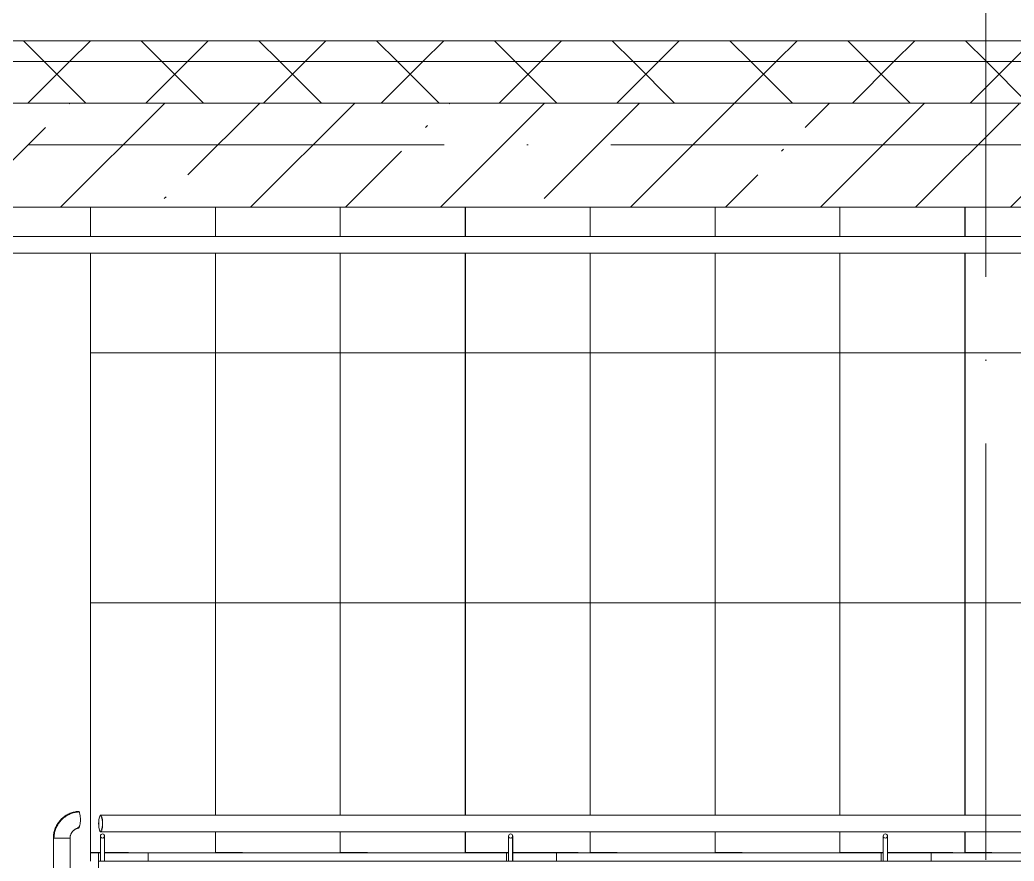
# Model space of a CAD drawing. Header units: millimetres. Extents: x -6467 to 106027, y -7090 to 195095.
# Drawn here: x 17840 to 20228, y 148525 to 150545 of the extents above; entities that cross this region are included whole.
import ezdxf

# ---------------------------------------------------------------- set-up
doc = ezdxf.new("R2010")
doc.units = ezdxf.units.MM
doc.linetypes.add('50_200_ШТРИХ_1Т_ш5_п1_п1_', pattern=[1400, 1000, -200, 0, -200])
for name, color, linetype, lineweight in [('A-FLOR', 7, 'Continuous', 9), ('A-WALL', 7, 'Continuous', 5), ('A-WALL-FNSH-1', 7, 'Continuous', 5), ('Ограждение', 7, 'Continuous', 9)]:
    doc.layers.add(name, color=color, linetype=linetype, lineweight=lineweight)
for name, color, linetype, lineweight, true_color in [('S-STRS-1', 7, 'Continuous', 9, 0xaaaaaa), ('S-STRS-2', 7, 'Continuous', 5, 0xbfbfbf), ('Оси-3', 7, '50_200_ШТРИХ_1Т_ш5_п1_п1_', 9, 0xaaaaaa)]:
    doc.layers.add(name, color=color, linetype=linetype, lineweight=lineweight, true_color=true_color)
pattern_1 = [(0, (21909.45, 148545.1), (0, 600), []), (90, (21909.45, 148545.1), (-600, 4e-14), [])]
pattern_2 = [(45, (109.45, 102614.03), (-141.42136, 141.42136), []), (135, (109.45, 102614.03), (-141.42136, -141.42136), [])]

# ---------------------------------------------------------------- blocks, each defined once
blk = doc.blocks.new('О_Элемент поручня_Пристенный_Двухуровневый_Труба_ГОСТ 87321 - О_Элемент поручня_Пристенный_Двухуровневый_Труба_ГОСТ 8732-78 2-V127-АИ_План этажа Радиаторы_3')
at = {"layer": 'Ограждение'}
for p, q in [((-4640, 0), (280, 0)), ((280, -40), (-4640, -40))]:
    blk.add_line(p, q, dxfattribs=at)
blk = doc.blocks.new('О_Элемент поручня_Площадочный_Двухуровневый_ГОСТ 8732-78 - О_Элемент поручня_Площадочный_Двухуровневый_ГОСТ 8732-78 2-26180261-АИ_План этажа Радиаторы_3')
at = {"layer": 'Ограждение'}
for p, q in [((320, 40), (0, 40)), ((0, 40), (0, 20)), ((0, 20), (0, 0)), ((0, 0), (320, 0))]:
    blk.add_line(p, q, dxfattribs=at)
at = {"layer": 'Ограждение', "flags": 128}
for points in [[(320, 40), (322.4, 40), (324.8, 40), (327.2, 40), (329.6, 40), (331.9, 40), (334.3, 40), (336.6, 40), (338.9, 40), (341.1, 40), (343.4, 40), (345.6, 40), (347.7, 40), (349.8, 40), (351.9, 40), (353.9, 40), (355.8, 40), (357.7, 40), (359.6, 40), (361.3, 40), (363, 40), (364.7, 40), (366.2, 40), (367.7, 40), (369.2, 40), (370.5, 40), (371.7, 40), (372.9, 40), (374, 40), (375, 40), (375.9, 40), (376.7, 40), (377.5, 40), (378.1, 40), (378.7, 40), (379.1, 40), (379.5, 40), (379.8, 40), (379.9, 40), (380, 40)], [(380, 40), (380, 40), (379.8, 40), (379.6, 40), (379.2, 40), (378.8, 40), (378.3, 40), (377.7, 40), (377, 40), (376.2, 40), (375.3, 40), (374.3, 40), (373.2, 40), (372.1, 40), (370.8, 40), (369.5, 40), (368.1, 40), (366.7, 40), (365.1, 40), (363.5, 40), (361.8, 40), (360, 40), (358.2, 40), (356.3, 40), (354.4, 40), (352.4, 40), (350.4, 40), (348.3, 40), (346.1, 40), (344, 40), (341.7, 40), (339.5, 40), (337.2, 40), (334.9, 40), (332.6, 40), (330.2, 40), (327.8, 40), (325.4, 40), (323, 40), (320.6, 40), (320, 40)], [(380, 38.5), (379.3, 38.5), (378.5, 38.4), (377.8, 38.4), (377.1, 38.3), (376.3, 38.1), (375.6, 38), (374.9, 37.8), (374.2, 37.6), (373.5, 37.3)], [(380, 40), (380.8, 40), (381.6, 39.9), (382.4, 39.9), (383.2, 39.7), (384, 39.6), (384.8, 39.4), (385.5, 39.2), (386.3, 39), (387, 38.7), (387.8, 38.4), (388.5, 38.1), (389.2, 37.7), (389.9, 37.4), (390.6, 36.9), (391.3, 36.5), (391.9, 36), (392.6, 35.6), (393.2, 35), (393.8, 34.5), (394.3, 33.9), (394.9, 33.3), (395.4, 32.7), (395.9, 32.1), (396.4, 31.5), (396.8, 30.8), (397.2, 30.1), (397.6, 29.4), (398, 28.7), (398.3, 28), (398.6, 27.2), (398.9, 26.5), (399.2, 25.7), (399.4, 25), (399.6, 24.2), (399.7, 23.4), (399.8, 22.6), (399.9, 21.8), (400, 21), (400, 20.2), (400, 20)], [(380, 0), (380, 0), (379.8, 0), (379.6, 0), (379.2, 0), (378.8, 0), (378.3, 0), (377.7, 0), (377, 0), (376.2, 0), (375.3, 0), (374.3, 0), (373.2, 0), (372.1, 0), (370.8, 0), (369.5, 0), (368.1, 0), (366.7, 0), (365.1, 0), (363.5, 0), (361.8, 0), (360, 0), (358.2, 0), (356.3, 0), (354.4, 0), (352.4, 0), (350.4, 0), (348.3, 0), (346.1, 0), (344, 0), (341.7, 0), (339.5, 0), (337.2, 0), (334.9, 0), (332.6, 0), (330.2, 0), (327.8, 0), (325.4, 0), (323, 0), (320.6, 0), (320, 0)], [(320, 0), (322.4, 0), (324.8, 0), (327.2, 0), (329.6, 0), (331.9, 0), (334.3, 0), (336.6, 0), (338.9, 0), (341.1, 0), (343.4, 0), (345.6, 0), (347.7, 0), (349.8, 0), (351.9, 0), (353.9, 0), (355.8, 0), (357.7, 0), (359.6, 0), (361.3, 0), (363, 0), (364.7, 0), (366.2, 0), (367.7, 0), (369.2, 0), (370.5, 0), (371.7, 0), (372.9, 0), (374, 0), (375, 0), (375.9, 0), (376.7, 0), (377.5, 0), (378.1, 0), (378.7, 0), (379.1, 0), (379.5, 0), (379.8, 0), (379.9, 0), (380, 0)], [(370, 4.4), (370.6, 4), (371.3, 3.7), (371.9, 3.3), (372.6, 3), (373.3, 2.8), (374, 2.5), (374.7, 2.3), (375.4, 2.1), (376.1, 1.9), (376.9, 1.8), (377.6, 1.7), (378.3, 1.6), (379.1, 1.5), (379.8, 1.5), (380, 1.5)], [(400, 20), (400, 19.2), (399.9, 18.4), (399.9, 17.6), (399.7, 16.8), (399.6, 16), (399.4, 15.2), (399.2, 14.5), (399, 13.7), (398.7, 13), (398.4, 12.2), (398.1, 11.5), (397.7, 10.8), (397.4, 10.1), (396.9, 9.4), (396.5, 8.7), (396, 8.1), (395.6, 7.4), (395, 6.8), (394.5, 6.2), (393.9, 5.7), (393.3, 5.1), (392.7, 4.6), (392.1, 4.1), (391.5, 3.6), (390.8, 3.2), (390.1, 2.8), (389.4, 2.4), (388.7, 2), (388, 1.7), (387.2, 1.4), (386.5, 1.1), (385.7, 0.8), (385, 0.6), (384.2, 0.4), (383.4, 0.3), (382.6, 0.2), (381.8, 0.1), (381, 0), (380.2, 0), (380, 0)]]:
    blk.add_lwpolyline(points, dxfattribs=at)
blk = doc.blocks.new('О_Элемент поручня_Загиб_Труба_ГОСТ 87321 - О_Элемент поручня_Загиб_Труба_ГОСТ 8732-78 2-21434441-АИ_План этажа Радиаторы_3')
at = {"layer": 'Ограждение', "flags": 128}
for points in [[(17831.3, 46013), (17829.5, 46011.2), (17827.7, 46009.3), (17826, 46007.4), (17824.4, 46005.4), (17822.8, 46003.3), (17821.3, 46001.1), (17820, 45998.9), (17818.7, 45996.7), (17817.5, 45994.3), (17816.4, 45992), (17815.4, 45989.6), (17814.5, 45987.2), (17813.6, 45984.7), (17812.9, 45982.2), (17812.3, 45979.7), (17811.8, 45977.1), (17811.4, 45974.5), (17811.1, 45972), (17810.9, 45969.4), (17810.8, 45966.8), (17810.8, 45965.6)], [(17871.1, 46030.4), (17868.5, 46030.2), (17865.9, 46029.8), (17863.3, 46029.4), (17860.8, 46028.8), (17858.3, 46028.2), (17855.8, 46027.4), (17853.3, 46026.6), (17850.9, 46025.7), (17848.5, 46024.6), (17846.2, 46023.5), (17843.9, 46022.2), (17841.7, 46020.9), (17839.5, 46019.5), (17837.3, 46018), (17835.3, 46016.4), (17833.3, 46014.8)], [(17853.7, 46025.2), (17851.4, 46024.2), (17849.1, 46023.2), (17846.8, 46022.1), (17844.5, 46020.9), (17842.4, 46019.6), (17840.2, 46018.2), (17838.1, 46016.7), (17836.1, 46015.2), (17834.8, 46014.1)], [(17850.8, 45965.6), (17850.8, 45966.6), (17850.9, 45967.6), (17851, 45968.6), (17851.1, 45969.6), (17851.3, 45970.6), (17851.5, 45971.5), (17851.8, 45972.5), (17852.1, 45973.5), (17852.4, 45974.4), (17852.8, 45975.3), (17853.2, 45976.2), (17853.6, 45977.1), (17854.1, 45978), (17854.6, 45978.9), (17855.1, 45979.7), (17855.7, 45980.5), (17856.3, 45981.3), (17857, 45982.1), (17857.7, 45982.8), (17858.4, 45983.5), (17859.1, 45984.2), (17859.9, 45984.9), (17860.6, 45985.5), (17861.4, 45986.1), (17862.3, 45986.6), (17863.1, 45987.2), (17864, 45987.7), (17864.9, 45988.1), (17865.8, 45988.5), (17866.7, 45988.9), (17867.7, 45989.2), (17868.6, 45989.6), (17869.6, 45989.8), (17870.6, 45990), (17871.1, 45990.2)]]:
    blk.add_lwpolyline(points, dxfattribs=at)
at = {"layer": 'Ограждение'}
for points in [[(17871.1, 46030.4), (17870.7, 46030.4), (17870.3, 46030.2), (17870, 46029.8)], [(17872.1, 46030), (17871.8, 46030.3), (17871.4, 46030.5), (17871.1, 46030.4)], [(17869, 45991.7), (17869.3, 45991.1), (17870, 45990.3), (17870.7, 45990.1), (17871.1, 45990.2)], [(17871.1, 45991.7), (17870.5, 45991.6), (17870, 45991.9), (17869.6, 45992.5)]]:
    blk.add_open_spline(points, degree=3, dxfattribs=at)
for points, knots in [([(17871.1, 45990.2), (17871.6, 45990.3), (17872.6, 45991.2), (17873.9, 45994.1), (17874.5, 45996.8), (17874.7, 45998)], [-1, -1, -1, -1, -0.7857143, -0.5714286, -0.4285714, -0.4285714, -0.4285714, -0.4285714]), ([(17873.8, 45996.2), (17873.6, 45995.5), (17873.2, 45994.3), (17872.3, 45992.4), (17871.6, 45991.8), (17871.1, 45991.7)], [-0.2222222, -0.2222222, -0.2222222, -0.2222222, -0.1666667, -0.1111111, 0, 0, 0, 0])]:
    blk.add_open_spline(points, degree=3, knots=knots, dxfattribs=at)
blk = doc.blocks.new('О_Элемент поручня_Загиб_Труба_ГОСТ 87321 - О_Элемент поручня_Загиб_Труба_ГОСТ 8732-78 2-V133-АИ_План этажа Радиаторы_3')
at = {"layer": 'Ограждение'}
blk.add_line((17810.8, 45965.6), (17850.8, 45965.6), dxfattribs=at)
at = {"layer": 'Ограждение', "flags": 128}
for points in [[(17871.1, 46030.4), (17868.5, 46030.2), (17865.9, 46029.8), (17863.3, 46029.4), (17860.8, 46028.8), (17858.3, 46028.2), (17855.8, 46027.4), (17853.3, 46026.6), (17850.9, 46025.7), (17848.5, 46024.6), (17846.2, 46023.5), (17843.9, 46022.2), (17841.7, 46020.9), (17839.5, 46019.5), (17837.3, 46018), (17835.3, 46016.4), (17833.3, 46014.8), (17831.3, 46013), (17829.5, 46011.2), (17827.7, 46009.3), (17826, 46007.4), (17824.4, 46005.4), (17822.8, 46003.3), (17821.3, 46001.1), (17820, 45998.9), (17818.7, 45996.7), (17817.5, 45994.3), (17816.4, 45992), (17815.4, 45989.6), (17814.5, 45987.2), (17813.6, 45984.7), (17812.9, 45982.2), (17812.3, 45979.7), (17811.8, 45977.1), (17811.4, 45974.5), (17811.1, 45972), (17810.9, 45969.4), (17810.8, 45966.8), (17810.8, 45965.6)], [(17871.1, 46028.9), (17868.5, 46028.7), (17866, 46028.3), (17863.5, 46027.9), (17861, 46027.4), (17858.6, 46026.7), (17856.1, 46026), (17853.7, 46025.2), (17851.4, 46024.2), (17849.1, 46023.2), (17846.8, 46022.1), (17844.5, 46020.9), (17842.4, 46019.6), (17840.2, 46018.2), (17838.1, 46016.7), (17836.1, 46015.2), (17834.2, 46013.6), (17832.3, 46011.9), (17830.5, 46010.1), (17828.7, 46008.2), (17827.1, 46006.3), (17825.5, 46004.4), (17824, 46002.3), (17822.5, 46000.2), (17821.2, 45998.1), (17819.9, 45995.8), (17818.8, 45993.6), (17817.7, 45991.3), (17816.7, 45988.9), (17815.8, 45986.6), (17815.1, 45984.1), (17814.4, 45981.7), (17813.8, 45979.2), (17813.3, 45976.7), (17812.9, 45974.2), (17812.6, 45971.7), (17812.4, 45969.2), (17812.3, 45966.6), (17812.3, 45965.6)], [(17850.8, 45965.6), (17850.8, 45966.6), (17850.9, 45967.6), (17851, 45968.6), (17851.1, 45969.6), (17851.3, 45970.6), (17851.5, 45971.5), (17851.8, 45972.5), (17852.1, 45973.5), (17852.4, 45974.4), (17852.8, 45975.3), (17853.2, 45976.2), (17853.6, 45977.1), (17854.1, 45978), (17854.6, 45978.9), (17855.1, 45979.7), (17855.7, 45980.5), (17856.3, 45981.3), (17857, 45982.1), (17857.7, 45982.8), (17858.4, 45983.5), (17859.1, 45984.2), (17859.9, 45984.9), (17860.6, 45985.5), (17861.4, 45986.1), (17862.3, 45986.6), (17863.1, 45987.2), (17864, 45987.7), (17864.9, 45988.1), (17865.8, 45988.5), (17866.7, 45988.9), (17867.7, 45989.2), (17868.6, 45989.6), (17869.6, 45989.8), (17870.6, 45990), (17871.1, 45990.2)]]:
    blk.add_lwpolyline(points, dxfattribs=at)
at = {"layer": 'Ограждение'}
for points in [[(17871.1, 46030.4), (17870.7, 46030.4), (17870.3, 46030.2), (17870, 46029.8)], [(17869, 45991.7), (17869.3, 45991.1), (17870, 45990.3), (17870.7, 45990.1), (17871.1, 45990.2)], [(17871.1, 45991.7), (17870.5, 45991.6), (17870, 45991.9), (17869.6, 45992.5)]]:
    blk.add_open_spline(points, degree=3, dxfattribs=at)
for points, knots in [([(17875.8, 46010.6), (17875.8, 46012.9), (17875.6, 46017.4), (17874.9, 46022.7), (17874, 46026.4), (17873.1, 46028.8), (17872.1, 46030.2), (17871.4, 46030.5), (17871.1, 46030.4)], [-1, -1, -1, -1, -0.785714, -0.571429, -0.428571, -0.285714, -0.142857, 0, 0, 0, 0]), ([(17871.1, 45990.2), (17871.6, 45990.3), (17872.6, 45991.2), (17873.9, 45994.1), (17874.8, 45997.9), (17875.3, 46001.7), (17875.7, 46006), (17875.8, 46009), (17875.8, 46010.6)], [-1, -1, -1, -1, -0.785714, -0.571429, -0.428571, -0.285714, -0.142857, 0, 0, 0, 0]), ([(17873.8, 45996.2), (17873.6, 45995.5), (17873.2, 45994.3), (17872.3, 45992.4), (17871.6, 45991.8), (17871.1, 45991.7)], [-0.2222222, -0.2222222, -0.2222222, -0.2222222, -0.1666667, -0.1111111, 0, 0, 0, 0])]:
    blk.add_open_spline(points, degree=3, knots=knots, dxfattribs=at)
blk = doc.blocks.new('О_Элемент ограждения_Обод_Труба_ГОСТ 8645-68 - О_Элемент ограждения_Обод_Труба_ГОСТ 8645-68-26169631-АИ_План этажа Радиаторы_3')
at = {"layer": 'Ограждение'}
for p, q in [((-3900, -20), (-3900, 20)), ((-3900, 20), (0, 20))]:
    blk.add_line(p, q, dxfattribs=at)
blk = doc.blocks.new('О_Элемент поручня_Маршевый_Труба_ГОСТ 8732-78 - О_Элемент поручня_Маршевый_Труба_ГОСТ 8732-78-26169632-АИ_План этажа Радиаторы_3')
at = {"layer": 'Ограждение'}
for p, q in [((-13.2, 40), (-3902.6, 40)), ((-3902.6, 0), (-13.2, 0))]:
    blk.add_line(p, q, dxfattribs=at)
at = {"layer": 'Ограждение', "flags": 128}
for points in [[(-3907.3, 20), (-3907.2, 24.5), (-3906.9, 28.7), (-3906.3, 32.5), (-3905.6, 35.6), (-3904.7, 38), (-3903.7, 39.5), (-3902.6, 40)], [(-3901.1, 37.3), (-3902.1, 38.4), (-3903.1, 38.4), (-3904.2, 37.3), (-3905.1, 35.2), (-3905.9, 32.3), (-3906.5, 28.6), (-3906.9, 24.4), (-3907, 20)], [(-3902.6, 40), (-3901.6, 39.5), (-3900.6, 38), (-3899.7, 35.6), (-3898.9, 32.5), (-3898.4, 28.7), (-3898, 24.5), (-3897.9, 20)], [(-3898.2, 20), (-3898.4, 24.4), (-3898.7, 28.6), (-3899.3, 32.3), (-3900.1, 35.2)], [(-3902.6, 0), (-3903.7, 0.5), (-3904.7, 2), (-3905.6, 4.4), (-3906.3, 7.5), (-3906.9, 11.3), (-3907.2, 15.5), (-3907.3, 20)], [(-3907, 20), (-3906.9, 15.6), (-3906.5, 11.4), (-3905.9, 7.7), (-3905.1, 4.8), (-3904.2, 2.7), (-3903.1, 1.6), (-3902.1, 1.6), (-3901.1, 2.7)], [(-3897.9, 20), (-3898, 15.5), (-3898.4, 11.3), (-3898.9, 7.5), (-3899.7, 4.4), (-3900.6, 2), (-3901.6, 0.5), (-3902.6, 0)], [(-3900.1, 4.8), (-3899.3, 7.7), (-3898.7, 11.4), (-3898.4, 15.6), (-3898.2, 20)]]:
    blk.add_lwpolyline(points, dxfattribs=at)
blk = doc.blocks.new('О_Элемент поручня_Маршевый_Труба_ГОСТ 8732-78 - О_Элемент поручня_Маршевый_Труба_ГОСТ 8732-78-26169633-АИ_План этажа Радиаторы_3')
at = {"layer": 'Ограждение'}
for p, q in [((-3902.1, 38.4), (-3903.1, 38.4)), ((-3903.1, 1.6), (-3902.1, 1.6))]:
    blk.add_line(p, q, dxfattribs=at)
at = {"layer": 'Ограждение', "flags": 128}
for points in [[(-3907.3, 20), (-3907.2, 24.5), (-3906.9, 28.7), (-3906.3, 32.5), (-3905.6, 35.6), (-3904.7, 38), (-3903.7, 39.5), (-3902.6, 40)], [(-3902.6, 0), (-3903.7, 0.5), (-3904.7, 2), (-3905.6, 4.4), (-3906.3, 7.5), (-3906.9, 11.3), (-3907.2, 15.5), (-3907.3, 20)]]:
    blk.add_lwpolyline(points, dxfattribs=at)
blk = doc.blocks.new('О_Полоса_Трапеция прямоугольная_Прокат_ГОСТ 103-2006 - Крепежная пластина-V312-АИ_План этажа Радиаторы_3')
at = {"layer": 'Ограждение'}
for p, q in [((17918.9, 45931), (17918.9, 45911)), ((18038.9, 45911), (18038.9, 45931))]:
    blk.add_line(p, q, dxfattribs=at)
blk = doc.blocks.new('О_Кронштейн_Форма Г_Круг_ГОСТ 2590-2006 - О_Кронштейн_Форма Г_Круг_ГОСТ 2590-2006-18969516-АИ_План этажа Радиаторы_3')
at = {"layer": 'Ограждение'}
for p, q in [((99489.3, 83565.7), (99489.3, 83600.7)), ((99499.3, 83600.7), (99499.3, 83565.7))]:
    blk.add_line(p, q, dxfattribs=at)
at = {"layer": 'Ограждение', "flags": 128}
for points in [[(99489.3, 83540.7), (99489.3, 83546.8), (99489.3, 83562.2), (99489.3, 83565.7)], [(99499.3, 83565.7), (99499.3, 83549.3), (99499.3, 83540.9), (99499.3, 83540.7)]]:
    blk.add_lwpolyline(points, dxfattribs=at)
at = {"layer": 'Ограждение'}
for start, end in [(90, 270), (270, 90)]:
    blk.add_arc((99494.3, 83540.7), 5, start, end, dxfattribs=at)
blk = doc.blocks.new('О_Кронштейн_Форма Г_Круг_ГОСТ 2590-2006 - О_Кронштейн_Форма Г_Круг_ГОСТ 2590-2006-V313-АИ_План этажа Радиаторы_3')
at = {"layer": 'Ограждение'}
for p, q in [((17923.9, 45911), (17923.9, 45946)), ((17933.9, 45946), (17933.9, 45911))]:
    blk.add_line(p, q, dxfattribs=at)
at = {"layer": 'Ограждение', "flags": 128}
for points in [[(17923.9, 45946), (17923.9, 45962.4), (17923.9, 45970.8), (17923.9, 45971)], [(17933.9, 45971), (17933.9, 45964.9), (17933.9, 45949.6), (17933.9, 45946)]]:
    blk.add_lwpolyline(points, dxfattribs=at)
at = {"layer": 'Ограждение'}
for start, end in [(150, 195), (225, 240), (285, 45)]:
    blk.add_arc((17928.9, 45971), 5, start, end, dxfattribs=at)

msp = doc.modelspace()

# ---------------------------------------------------------------- hatches: boundary and pattern name
at = {"layer": 'A-WALL'}
h = msp.add_hatch(dxfattribs=at)
h.set_pattern_fill('FP_122', color=256, style=0, pattern_type=2)
h.set_pattern_definition(pattern_2)
h.paths.add_polyline_path([(23759.4, 150445.1), (23759.4, 150495.1), (15846.4, 150495.1), (15846.4, 150445.1), (23659.4, 150445.1)])
h.paths.add_polyline_path([(13628, 150445.1), (14971.4, 150445.1), (14971.4, 150495.1), (13574.4, 150495.1), (13574.4, 150445.1)])
h.paths.add_polyline_path([(11874.4, 150445.1), (11874.4, 150495.1), (7469.4, 150495.1), (7469.4, 150445.1), (11146.7, 150445.1)])
h.paths.add_polyline_path([(5769.4, 150445.1), (5769.4, 150495.1), (-2440.6, 150495.1), (-2440.6, 150445.1), (2875.9, 150445.1)])
h = msp.add_hatch(dxfattribs=at)
h.set_pattern_fill('FP_122', color=256, style=0, pattern_type=2)
h.set_pattern_definition(pattern_2)
h.paths.add_polyline_path([(22725.8, 150345.1), (23659.4, 150345.1), (23659.4, 150445.1), (15846.4, 150445.1), (15846.4, 150345.1), (16109.2, 150345.1)])
h.paths.add_polyline_path([(14971.4, 150345.1), (14971.4, 150445.1), (13574.4, 150445.1), (13574.4, 150345.1), (14455, 150345.1)])
h.paths.add_polyline_path([(11874.4, 150345.1), (11874.4, 150445.1), (7469.4, 150445.1), (7469.4, 150345.1), (11146.7, 150345.1)])
h.paths.add_polyline_path([(5769.4, 150345.1), (5769.4, 150445.1), (-2340.6, 150445.1), (-2340.6, 150345.1), (2875.9, 150345.1)])
h = msp.add_hatch(dxfattribs=at)
h.set_pattern_fill('FP_1', color=256, style=0, pattern_type=2)
h.set_pattern_definition([(45, (109.45, 102614.03), (-228.0985, 228.0985), []), (45, (337.55, 102614.03), (-228.0985, 228.0985), [403.225, -80.645, 6.706, -73.939])])
h.paths.add_polyline_path([(23409.4, 150095.1), (23659.4, 150095.1), (23659.4, 150345.1), (15909.4, 150345.1), (15909.4, 150095.1), (22725.8, 150095.1)])
h.paths.add_polyline_path([(14909.4, 150095.1), (14909.4, 150345.1), (14709.4, 150345.1), (14709.4, 150095.1)])
at = {"layer": 'S-STRS-2'}
h = msp.add_hatch(dxfattribs=at)
h.set_pattern_fill('FP_24', color=256, style=0, pattern_type=2)
h.set_pattern_definition(pattern_1)
h.paths.add_polyline_path([(18033.6, 148545.1), (18034.9, 148560.1), (18043.2, 148560.1), (18043.2, 148545.1), (18309.4, 148546.9), (18309.4, 148595.1), (18032.8, 148597.1), (18030.4, 148602.8), (18029.4, 148619.5), (18032.8, 148633.1), (18037.9, 148635.1), (18309.4, 148635.1), (18309.4, 149985.1), (18009.4, 149985.1), (18009.4, 148545.1)])
h.paths.add_polyline_path([(18038.4, 148569.1), (18034.1, 148571.3), (18034.9, 148575), (18042.7, 148571.3), (18040.9, 148569.1), (18038.6, 148569.1)])
h.paths.add_polyline_path([(18038.4, 148580.1), (18034.1, 148585), (18038.4, 148590.1), (18041.9, 148588.6), (18038.8, 148580.9)])
h.paths.add_polyline_path([(18009.4, 150025.1), (18309.4, 150025.1), (18309.4, 150095.1), (18009.4, 150095.1)])
h = msp.add_hatch(dxfattribs=at)
h.set_pattern_fill('FP_24', color=256, style=0, pattern_type=2)
h.set_pattern_definition(pattern_1)
h.paths.add_polyline_path([(18309.4, 148545.1), (18609.4, 148546.9), (18609.4, 148595.1), (18309.4, 148595.1)])
h.paths.add_polyline_path([(18309.4, 148635.1), (18609.4, 148635.1), (18609.4, 149985.1), (18309.4, 149985.1), (18309.4, 148698.3)])
h.paths.add_polyline_path([(18309.4, 150025.1), (18609.4, 150025.1), (18609.4, 150095.1), (18309.4, 150095.1)])
h = msp.add_hatch(dxfattribs=at)
h.set_pattern_fill('FP_24', color=256, style=0, pattern_type=2)
h.set_pattern_definition(pattern_1)
h.paths.add_polyline_path([(18609.4, 148545.1), (18909.4, 148546.9), (18909.4, 148595.1), (18609.4, 148595.1)])
h.paths.add_polyline_path([(18609.4, 148635.1), (18909.4, 148635.1), (18909.4, 149985.1), (18609.4, 149985.1), (18609.4, 148698.3)])
h.paths.add_polyline_path([(18609.4, 150025.1), (18909.4, 150025.1), (18909.4, 150095.1), (18609.4, 150095.1)])
h = msp.add_hatch(dxfattribs=at)
h.set_pattern_fill('FP_24', color=256, style=0, pattern_type=2)
h.set_pattern_definition(pattern_1)
h.paths.add_polyline_path([(19172.5, 148545.1), (19209.4, 148546.9), (19209.4, 148595.1), (18909.4, 148595.1), (18909.4, 148545.1), (19013.6, 148545.1), (19014.9, 148560.1), (19023.2, 148560.1), (19023.2, 148545.1)])
h.paths.add_polyline_path([(19018.4, 148569.1), (19014.1, 148571.3), (19014.9, 148575), (19022.7, 148571.3), (19020.9, 148569.1), (19018.6, 148569.1)])
h.paths.add_polyline_path([(19018.4, 148580.1), (19014.1, 148585), (19018.4, 148590.1), (19021.6, 148587.9), (19018.8, 148580.9)])
h.paths.add_polyline_path([(19004, 148635.1), (19209.4, 148635.1), (19209.4, 149985.1), (18909.4, 149985.1), (18909.4, 148635.1)])
h.paths.add_polyline_path([(19209.4, 150025.1), (19209.4, 150095.1), (18909.4, 150095.1), (18909.4, 150025.1)])
h = msp.add_hatch(dxfattribs=at)
h.set_pattern_fill('FP_24', color=256, style=0, pattern_type=2)
h.set_pattern_definition(pattern_1)
h.paths.add_polyline_path([(19209.4, 148545.1), (19509.4, 148546.9), (19509.4, 148595.1), (19209.4, 148595.1)])
h.paths.add_polyline_path([(19209.4, 148635.1), (19509.4, 148635.1), (19509.4, 149985.1), (19209.4, 149985.1), (19209.4, 148698.3)])
h.paths.add_polyline_path([(19509.4, 150025.1), (19509.4, 150095.1), (19209.4, 150095.1), (19209.4, 150025.1)])
h = msp.add_hatch(dxfattribs=at)
h.set_pattern_fill('FP_24', color=256, style=0, pattern_type=2)
h.set_pattern_definition(pattern_1)
h.paths.add_polyline_path([(19509.4, 148545.1), (19809.4, 148546.9), (19809.4, 148595.1), (19509.4, 148595.1)])
h.paths.add_polyline_path([(19509.4, 148635.1), (19809.4, 148635.1), (19809.4, 149985.1), (19509.4, 149985.1), (19509.4, 148698.3)])
h.paths.add_polyline_path([(19509.4, 150025.1), (19809.4, 150025.1), (19809.4, 150095.1), (19509.4, 150095.1)])
h = msp.add_hatch(dxfattribs=at)
h.set_pattern_fill('FP_24', color=256, style=0, pattern_type=2)
h.set_pattern_definition(pattern_1)
h.paths.add_polyline_path([(20072.5, 148545.1), (20109.4, 148546.9), (20109.4, 148595.1), (19809.4, 148595.1), (19809.4, 148545.1), (19913.6, 148545.1), (19914.9, 148560.1), (19923.2, 148560.1), (19923.2, 148545.1)])
h.paths.add_polyline_path([(19918.4, 148569.1), (19914.1, 148571.3), (19914.9, 148575), (19922.7, 148571.3), (19920.9, 148569.1), (19918.6, 148569.1)])
h.paths.add_polyline_path([(19918.4, 148580.1), (19914.1, 148585), (19918.4, 148590.1), (19921.6, 148587.9), (19918.8, 148580.9)])
h.paths.add_polyline_path([(19831.1, 148635.1), (20109.4, 148635.1), (20109.4, 149985.1), (19809.4, 149985.1), (19809.4, 148635.1)])
h.paths.add_polyline_path([(20109.4, 150025.1), (20109.4, 150095.1), (19809.4, 150095.1), (19809.4, 150025.1)])
h = msp.add_hatch(dxfattribs=at)
h.set_pattern_fill('FP_24', color=256, style=0, pattern_type=2)
h.set_pattern_definition(pattern_1)
h.paths.add_polyline_path([(20109.4, 148545.1), (20409.4, 148546.9), (20409.4, 148595.1), (20109.4, 148595.1)])
h.paths.add_polyline_path([(20109.4, 148635.1), (20409.4, 148635.1), (20409.4, 149985.1), (20109.4, 149985.1), (20109.4, 148698.3)])
h.paths.add_polyline_path([(20409.4, 150025.1), (20409.4, 150095.1), (20109.4, 150095.1), (20109.4, 150025.1)])

# ---------------------------------------------------------------- linework, layer by layer
at = {"layer": 'A-FLOR'}
for p, q in [((18009.4, 150025.1), (18009.4, 150095.1)), ((18009.4, 148524.6), (18009.4, 149985.1))]:
    msp.add_line(p, q, dxfattribs=at)
at = {"layer": 'A-WALL'}
for p, q in [((23809.4, 150495.1), (15846.4, 150495.1)), ((23759.4, 150445.1), (15846.4, 150445.1)), ((15909.4, 150095.1), (23409.4, 150095.1))]:
    msp.add_line(p, q, dxfattribs=at)
at = {"layer": 'A-WALL-FNSH-1'}
msp.add_line((15846.4, 150345.1), (23659.4, 150345.1), dxfattribs=at)
at = {"layer": 'S-STRS-1'}
for p, q in [((18009.4, 150025.1), (18009.4, 150095.1)), ((18309.4, 150025.1), (18309.4, 150095.1)), ((18309.4, 150025.1), (18309.4, 150095.1)), ((18609.4, 150025.1), (18609.4, 150095.1)), ((18609.4, 150025.1), (18609.4, 150095.1)), ((18909.4, 150025.1), (18909.4, 150095.1)), ((18909.4, 150025.1), (18909.4, 150095.1)), ((19209.4, 150025.1), (19209.4, 150095.1)), ((19209.4, 150025.1), (19209.4, 150095.1)), ((19509.4, 150025.1), (19509.4, 150095.1)), ((19509.4, 150025.1), (19509.4, 150095.1)), ((19809.4, 150025.1), (19809.4, 150095.1)), ((19809.4, 150025.1), (19809.4, 150095.1)), ((20109.4, 150025.1), (20109.4, 150095.1)), ((20109.4, 150025.1), (20109.4, 150095.1)), ((18009.4, 148545.1), (18009.4, 149985.1)), ((18309.4, 148635), (18309.4, 149985.1)), ((18309.4, 148635), (18309.4, 149985.1)), ((18609.4, 148634.4), (18609.4, 149985.1)), ((18609.4, 148634.4), (18609.4, 149985.1)), ((18909.4, 148634.2), (18909.4, 149985.1)), ((18909.4, 148634.2), (18909.4, 149985.1)), ((19209.4, 148634.1), (19209.4, 149985.1)), ((19209.4, 148634.1), (19209.4, 149985.1)), ((19509.4, 148634.6), (19509.4, 149985.1)), ((19509.4, 148634.6), (19509.4, 149985.1)), ((19809.4, 148634.6), (19809.4, 149985.1)), ((19809.4, 148634.6), (19809.4, 149985.1)), ((20109.4, 148634.6), (20109.4, 149985.1)), ((20109.4, 148634.6), (20109.4, 149985.1)), ((18309.4, 148545.1), (18309.4, 148595.1)), ((18309.4, 148545.1), (18309.4, 148595.1)), ((18609.4, 148545.1), (18609.4, 148595.8)), ((18609.4, 148545.1), (18609.4, 148595.8)), ((18909.4, 148545.1), (18909.4, 148595.9)), ((18909.4, 148545.1), (18909.4, 148595.9)), ((19209.4, 148545.1), (19209.4, 148596)), ((19209.4, 148545.1), (19209.4, 148596)), ((19509.4, 148545.1), (19509.4, 148595.6)), ((19509.4, 148545.1), (19509.4, 148595.6)), ((19809.4, 148545.1), (19809.4, 148595.6)), ((19809.4, 148545.1), (19809.4, 148595.6)), ((20109.4, 148545.1), (20109.4, 148595.6)), ((20109.4, 148545.1), (20109.4, 148595.6)), ((18034.2, 148545.1), (18009.4, 148545.1)), ((18309.4, 148545.1), (18042.7, 148545.1)), ((18609.4, 148545.1), (18309.4, 148545.1)), ((18909.4, 148545.1), (18609.4, 148545.1)), ((19014.2, 148545.1), (18909.4, 148545.1)), ((19209.4, 148545.1), (19022.7, 148545.1)), ((19509.4, 148545.1), (19209.4, 148545.1)), ((19809.4, 148545.1), (19509.4, 148545.1)), ((19914.2, 148545.1), (19809.4, 148545.1)), ((20109.4, 148545.1), (19922.7, 148545.1)), ((20409.4, 148545.1), (20109.4, 148545.1))]:
    msp.add_line(p, q, dxfattribs=at)
at = {"layer": 'Оси-3'}
for p, q in [((20159.4, 96724.3), (20159.4, 152250.1)), ((25859.4, 150245.1), (-5157.9, 150245.1))]:
    msp.add_line(p, q, dxfattribs=at)

# ---------------------------------------------------------------- block references
at = {"layer": 'Ограждение'}
for name, p in [('О_Элемент поручня_Пристенный_Двухуровневый_Труба_ГОСТ 87321 - О_Элемент поручня_Пристенный_Двухуровневый_Труба_ГОСТ 8732-78 2-V127-АИ_План этажа Радиаторы_3', (22308.4, 150025.1)), ('О_Элемент поручня_Загиб_Труба_ГОСТ 87321 - О_Элемент поручня_Загиб_Труба_ГОСТ 8732-78 2-21434441-АИ_План этажа Радиаторы_3', (109.4, 102614)), ('О_Элемент поручня_Загиб_Труба_ГОСТ 87321 - О_Элемент поручня_Загиб_Труба_ГОСТ 8732-78 2-V133-АИ_План этажа Радиаторы_3', (109.4, 102614)), ('О_Элемент поручня_Маршевый_Труба_ГОСТ 8732-78 - О_Элемент поручня_Маршевый_Труба_ГОСТ 8732-78-26169632-АИ_План этажа Радиаторы_3', (21936.3, 148595.1)), ('О_Элемент поручня_Маршевый_Труба_ГОСТ 8732-78 - О_Элемент поручня_Маршевый_Труба_ГОСТ 8732-78-26169633-АИ_План этажа Радиаторы_3', (21936.3, 148595.1)), ('О_Кронштейн_Форма Г_Круг_ГОСТ 2590-2006 - О_Кронштейн_Форма Г_Круг_ГОСТ 2590-2006-V313-АИ_План этажа Радиаторы_3', (109.4, 102614)), ('О_Кронштейн_Форма Г_Круг_ГОСТ 2590-2006 - О_Кронштейн_Форма Г_Круг_ГОСТ 2590-2006-V313-АИ_План этажа Радиаторы_3', (1089.4, 102614)), ('О_Кронштейн_Форма Г_Круг_ГОСТ 2590-2006 - О_Кронштейн_Форма Г_Круг_ГОСТ 2590-2006-V313-АИ_План этажа Радиаторы_3', (1989.4, 102614)), ('О_Полоса_Трапеция прямоугольная_Прокат_ГОСТ 103-2006 - Крепежная пластина-V312-АИ_План этажа Радиаторы_3', (109.4, 102614)), ('О_Полоса_Трапеция прямоугольная_Прокат_ГОСТ 103-2006 - Крепежная пластина-V312-АИ_План этажа Радиаторы_3', (1089.4, 102614)), ('О_Полоса_Трапеция прямоугольная_Прокат_ГОСТ 103-2006 - Крепежная пластина-V312-АИ_План этажа Радиаторы_3', (1989.4, 102614)), ('О_Элемент ограждения_Обод_Труба_ГОСТ 8645-68 - О_Элемент ограждения_Обод_Труба_ГОСТ 8645-68-26169631-АИ_План этажа Радиаторы_3', (21928.4, 148505.1))]:
    msp.add_blockref(name, p, dxfattribs=at)
for name, p, rotation in [('О_Кронштейн_Форма Г_Круг_ГОСТ 2590-2006 - О_Кронштейн_Форма Г_Круг_ГОСТ 2590-2006-18969516-АИ_План этажа Радиаторы_3', (117532.7, 232125.8), 180), ('О_Кронштейн_Форма Г_Круг_ГОСТ 2590-2006 - О_Кронштейн_Форма Г_Круг_ГОСТ 2590-2006-18969516-АИ_План этажа Радиаторы_3', (118512.7, 232125.8), 180), ('О_Кронштейн_Форма Г_Круг_ГОСТ 2590-2006 - О_Кронштейн_Форма Г_Круг_ГОСТ 2590-2006-18969516-АИ_План этажа Радиаторы_3', (119412.7, 232125.8), 180), ('О_Элемент поручня_Площадочный_Двухуровневый_ГОСТ 8732-78 - О_Элемент поручня_Площадочный_Двухуровневый_ГОСТ 8732-78 2-26180261-АИ_План этажа Радиаторы_3', (17920.2, 148579.6), 269.9999999999995)]:
    msp.add_blockref(name, p, dxfattribs=dict(at, rotation=rotation))

doc.saveas('drawing.dxf')
